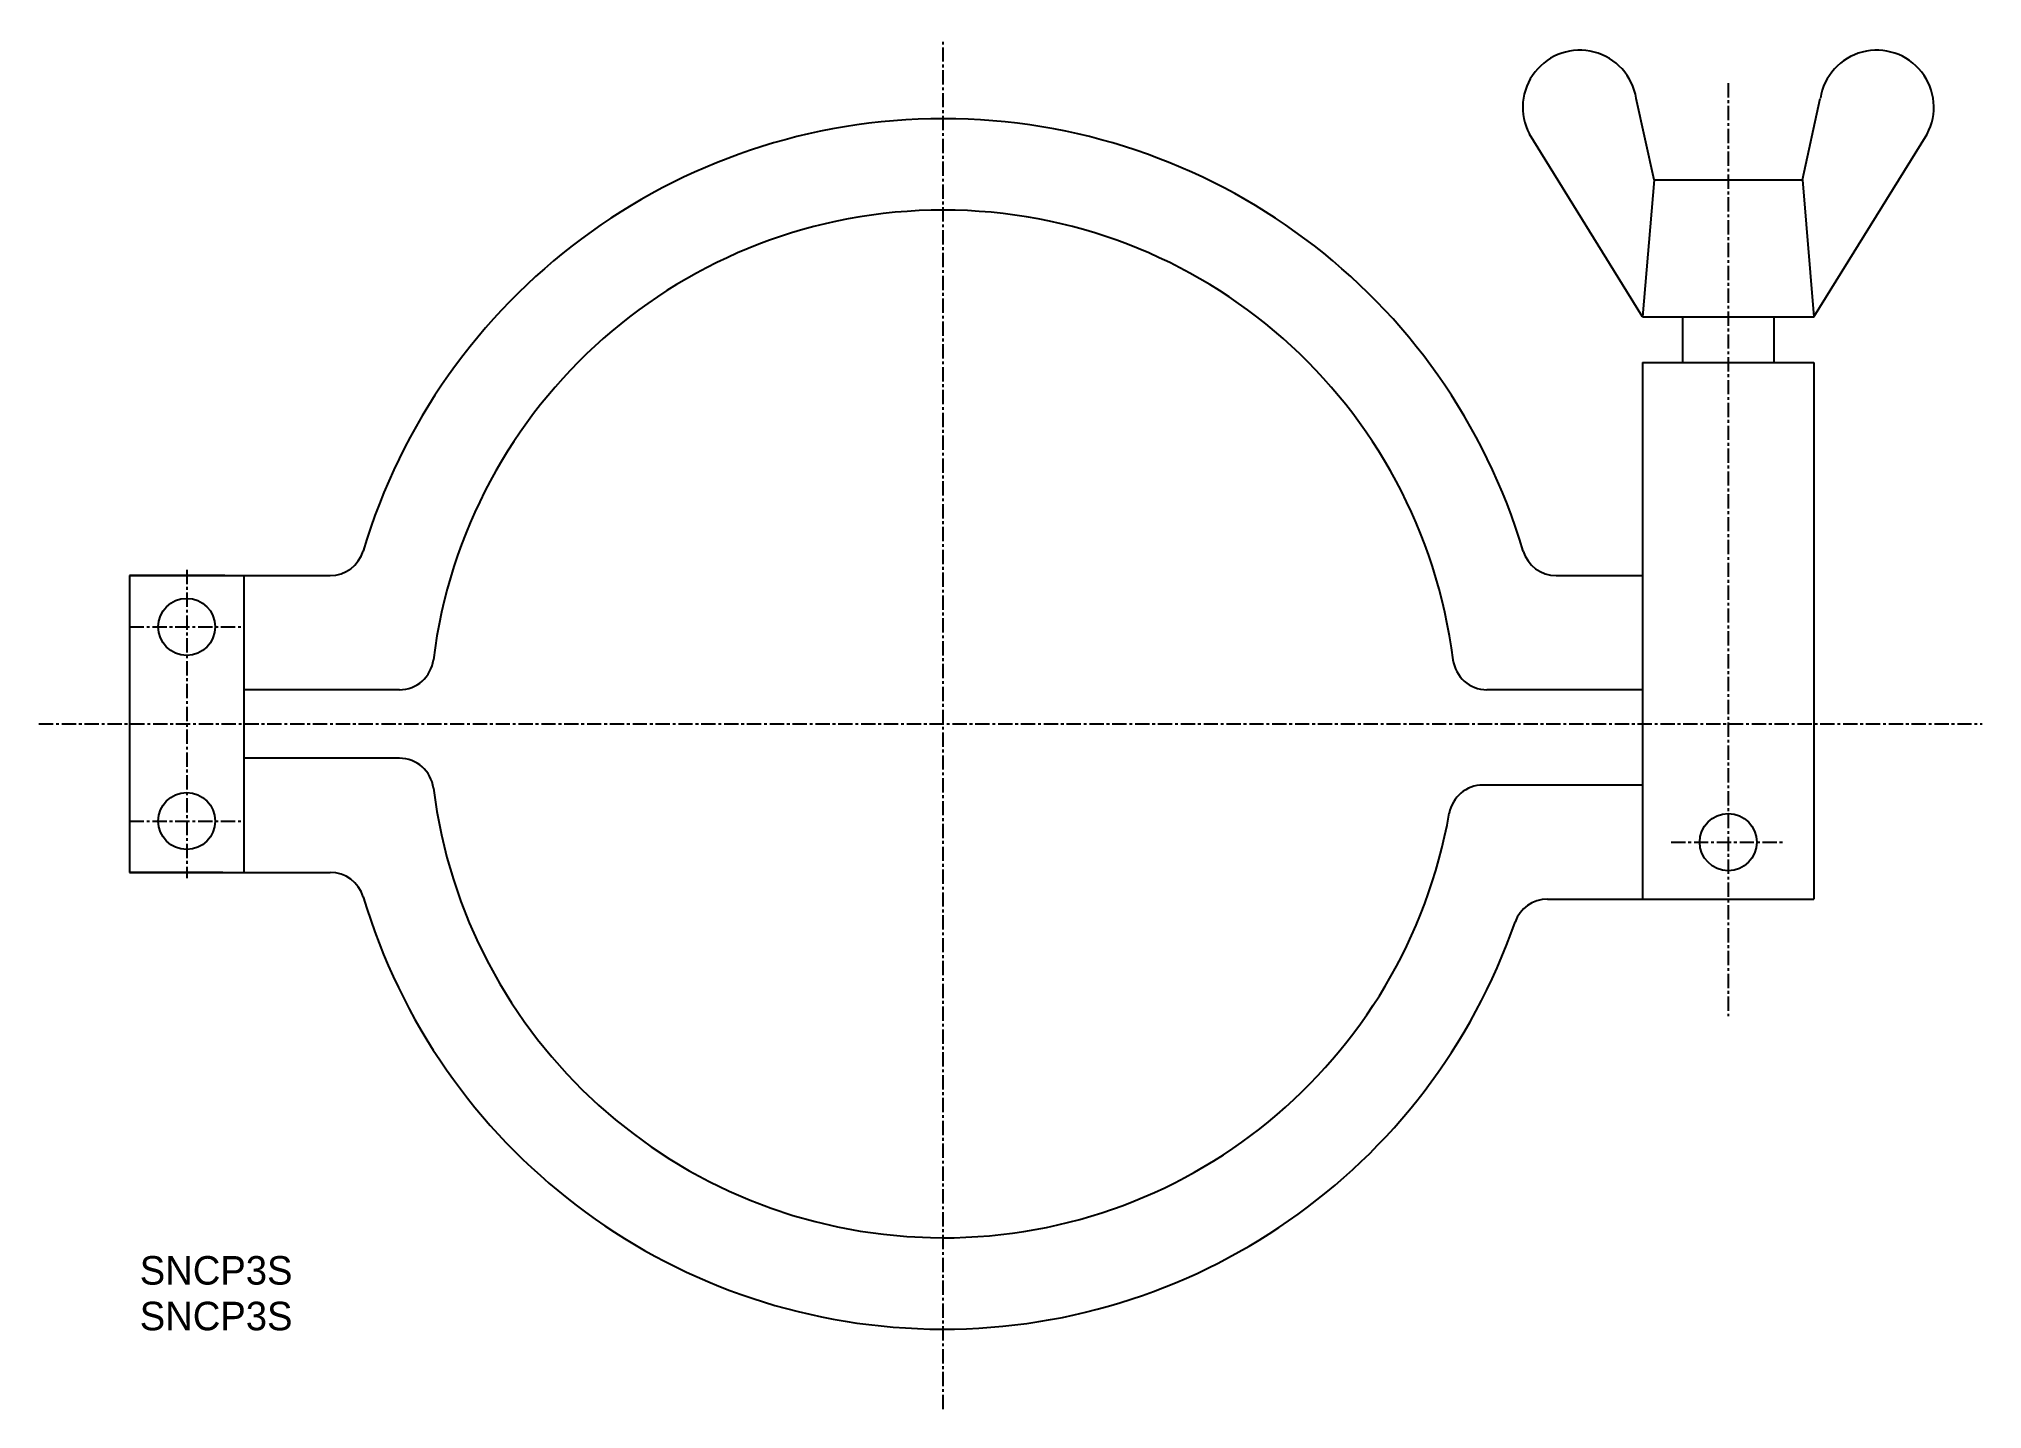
# Model space of a CAD drawing. Extents: x 1142 to 1312, y -50 to 70.
import ezdxf

# ---------------------------------------------------------------- set-up
doc = ezdxf.new("R2010")
doc.units = 0
doc.linetypes.add('CENTER', pattern=[2, 1.25, -0.25, 0.25, -0.25])
doc.layers.get('0').update_dxf_attribs({"linetype": 'CONTINUOUS'})
doc.layers.add('CENTER', color=1, linetype='CENTER')

msp = doc.modelspace()

# ---------------------------------------------------------------- linework, layer by layer
at = {"color": 7, "linetype": 'CONTINUOUS'}
for p, q in [((1283.52, 57.29), (1281.96, 64.42)), ((1296.52, 57.29), (1298.08, 64.42)), ((1282.52, 45.29), (1272.6, 61.29)), ((1297.52, 45.29), (1307.43, 61.29)), ((1283.52, 57.29), (1282.52, 45.29)), ((1283.52, 57.29), (1296.52, 57.29)), ((1296.52, 57.29), (1297.52, 45.29)), ((1282.52, 45.29), (1297.52, 45.29)), ((1286.02, 45.29), (1286.02, 41.29)), ((1294.02, 45.29), (1294.02, 41.29)), ((1282.52, 41.29), (1282.52, -5.71)), ((1282.52, 41.29), (1297.52, 41.29)), ((1297.52, 41.29), (1297.52, -5.71)), ((1150.02, 22.64), (1150.02, -3.36)), ((1150.02, 22.64), (1160.02, 22.64)), ((1158.35, 22.64), (1150.02, 22.64)), ((1160.02, 22.64), (1160.02, -3.36)), ((1160.02, 22.64), (1167.6, 22.64)), ((1274.94, 22.64), (1282.52, 22.64)), ((1173.65, 12.64), (1160.02, 12.64)), ((1282.52, 12.64), (1268.89, 12.64)), ((1173.65, 6.64), (1160.02, 6.64)), ((1282.52, 4.29), (1268.54, 4.29)), ((1150.02, -3.36), (1160.02, -3.36)), ((1158.2, -3.36), (1150.02, -3.36)), ((1160.02, -3.36), (1167.6, -3.36)), ((1274.18, -5.71), (1282.52, -5.71)), ((1282.52, -5.71), (1297.52, -5.71))]:
    msp.add_line(p, q, dxfattribs=at)
for centre in [(1155.02, 18.14), (1155.02, 1.14), (1290.02, -0.71)]:
    msp.add_circle(centre, 2.5, dxfattribs=at)
for centre, radius, start, end in [((1277.02, 63.64), 5, 9.0698, 207.9927), ((1303.02, 63.64), 5, 332.0073, 170.9302), ((1221.27, 9.64), 53, 16.6015, 163.3985), ((1221.27, 9.64), 45, 7.1808, 172.8192), ((1167.6, 25.64), 3, 270, 343.3985), ((1274.94, 25.64), 3, 196.6015, 270), ((1173.65, 15.64), 3, 270, 352.8192), ((1268.89, 15.64), 3, 187.1808, 270), ((1173.65, 3.64), 3, 7.1808, 90), ((1221.27, 9.64), 45, 187.1808, 349.9831), ((1268.54, 1.29), 3, 90, 169.9831), ((1167.6, -6.36), 3, 16.6015, 90), ((1221.27, 9.64), 53, 196.6015, 340.8731), ((1274.18, -8.71), 3, 90, 160.8731)]:
    msp.add_arc(centre, radius, start, end, dxfattribs=at)
at = {"layer": 'CENTER', "color": 1, "linetype": 'CENTER'}
for p, q in [((1221.27, -50.36), (1221.27, 69.64)), ((1290.02, 65.76), (1290.02, -15.94)), ((1155.02, 23.14), (1155.02, -3.86)), ((1150.02, 18.14), (1160.02, 18.14)), ((1142.08, 9.64), (1312.25, 9.64)), ((1150.02, 1.14), (1160.02, 1.14)), ((1285.02, -0.71), (1295.02, -0.71))]:
    msp.add_line(p, q, dxfattribs=at)

# ---------------------------------------------------------------- texts
for p in [(1150.91, -39.46), (1150.91, -43.46)]:
    msp.add_text('SNCP3S', height=2.5).set_placement(p)

doc.saveas('drawing.dxf')
